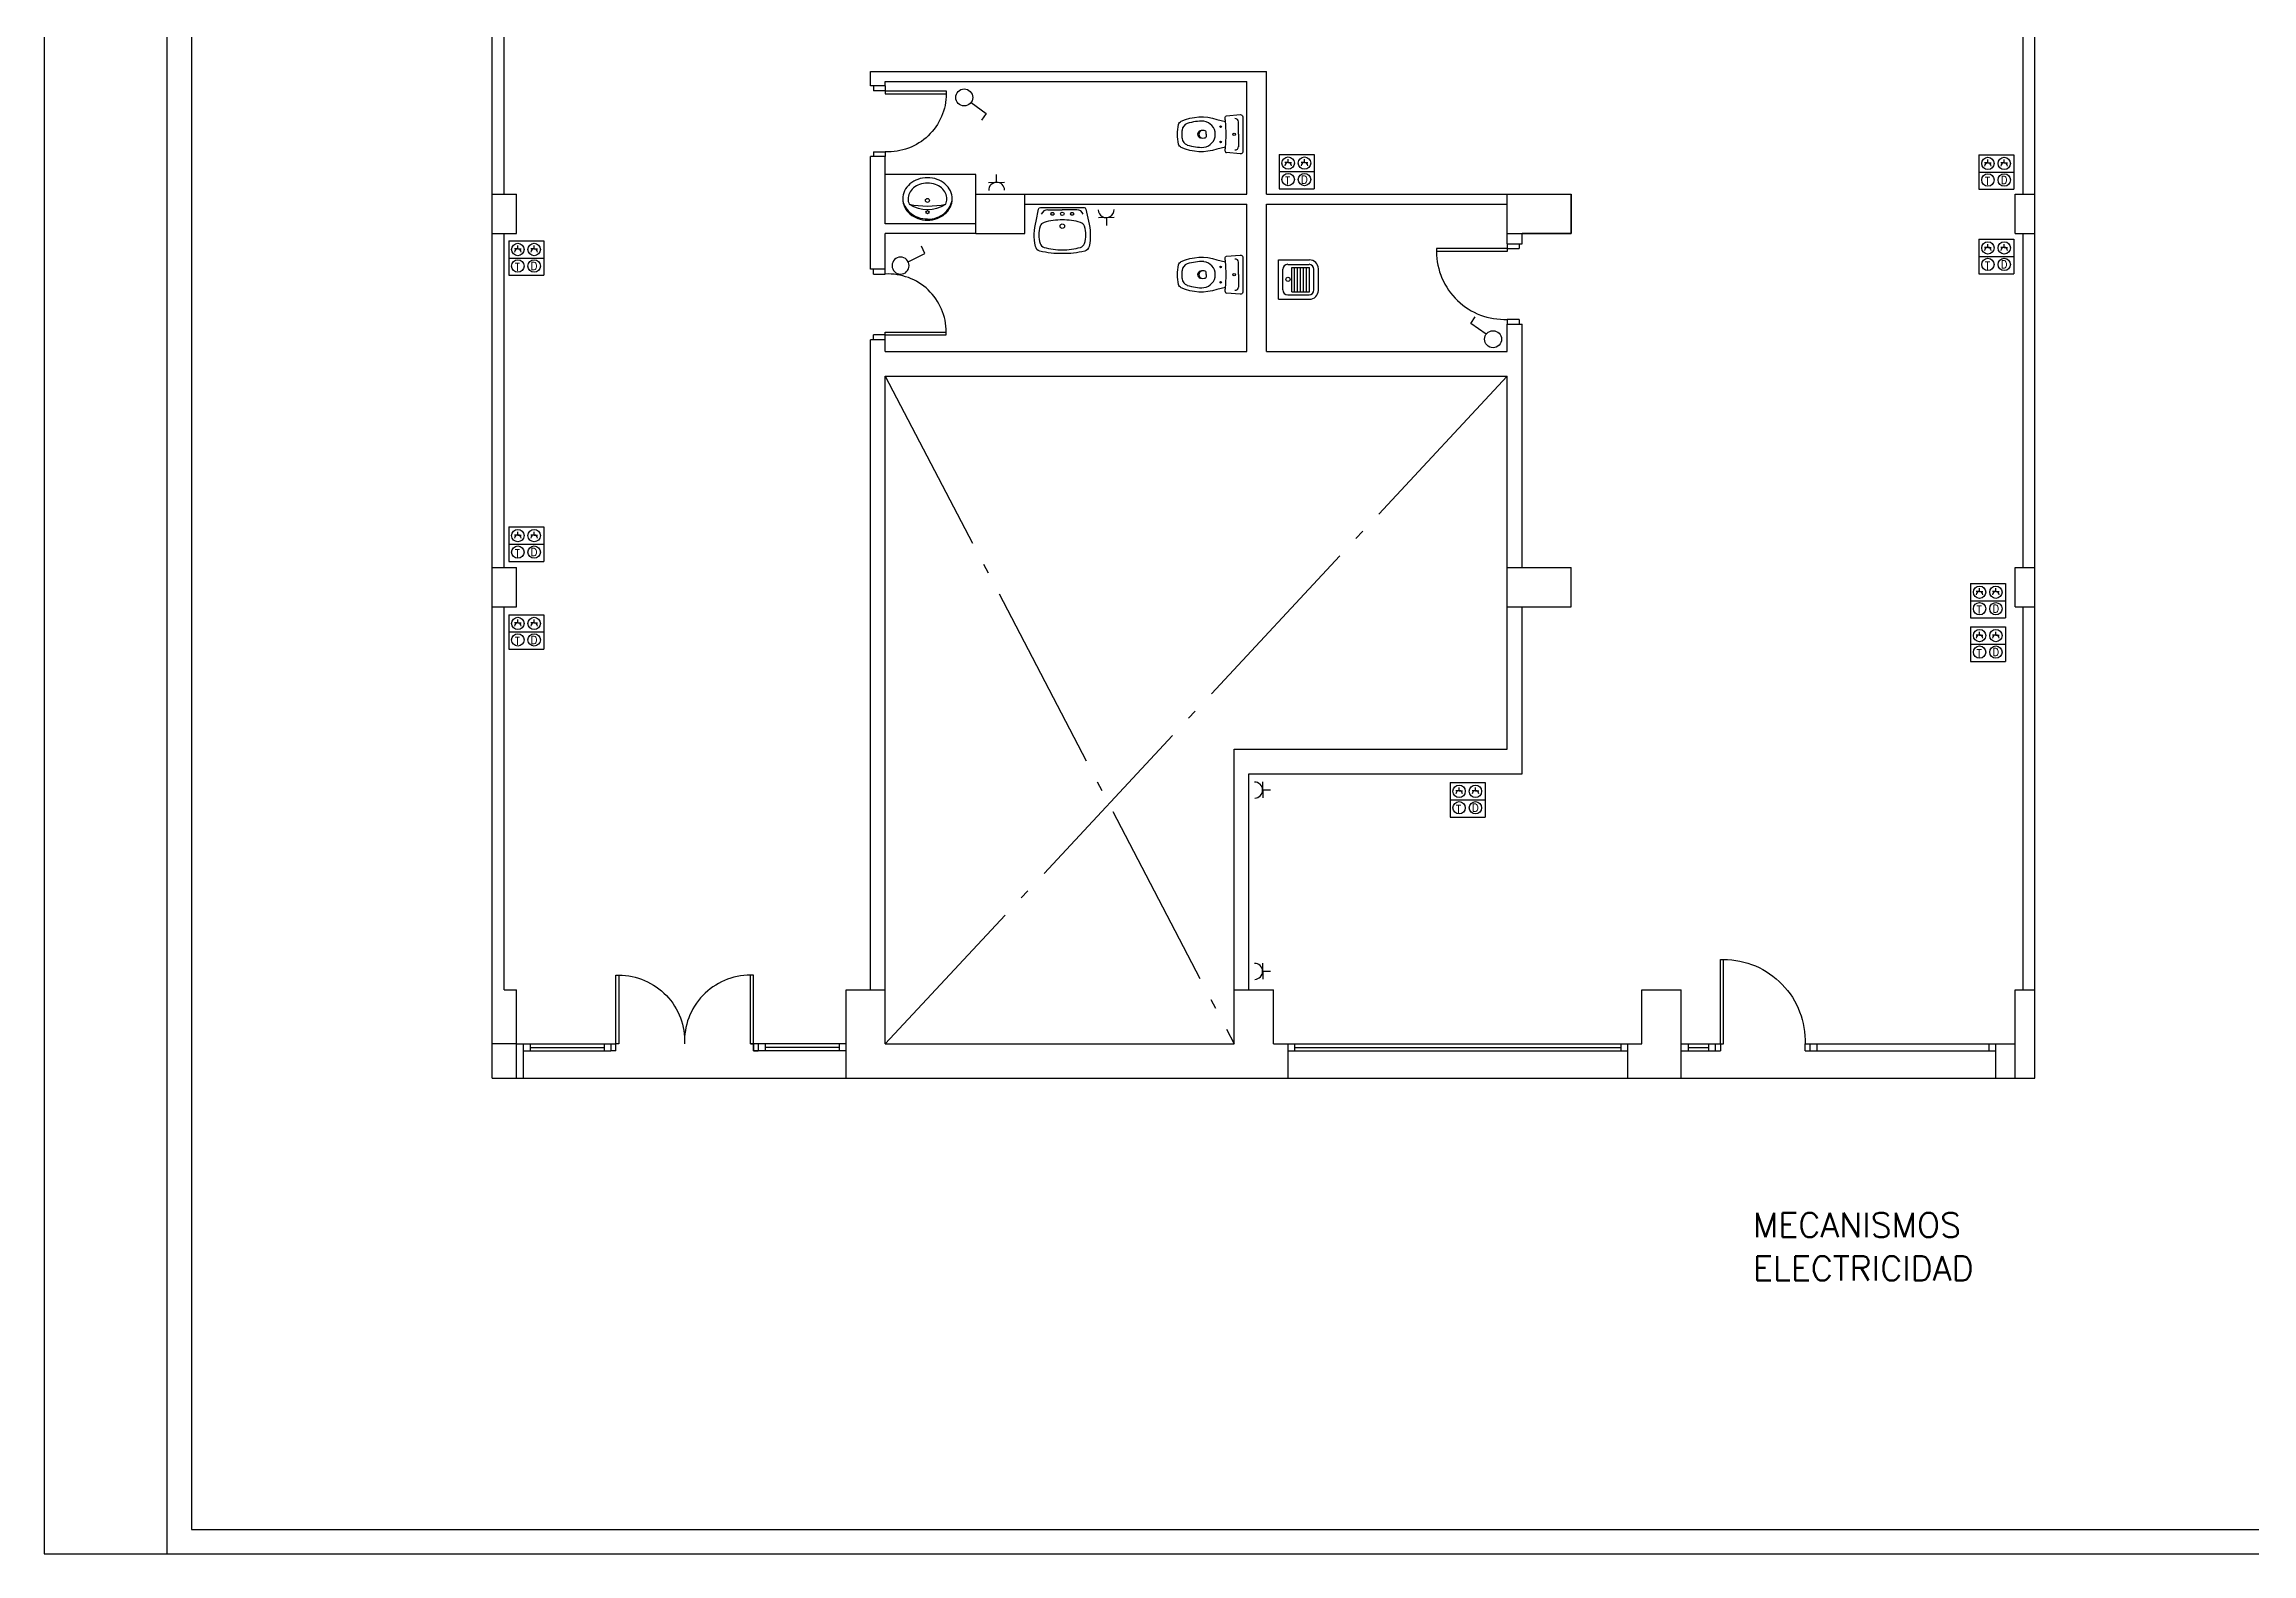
# Model space of a CAD drawing. Extents: x 131 to 495, y 66 to 228.
# Drawn here: x 131.62 to 154.09, y 98.08 to 113.45 of the extents above; entities that cross this region are included whole.
import ezdxf

# ---------------------------------------------------------------- set-up
doc = ezdxf.new("R2010")
doc.units = 0
doc.linetypes.add('ACAD_ISO04W100', pattern=[30.5, 24, -3, 0.5, -3])
doc.linetypes.add('PUNTOS', pattern=[0.25, 0, -0.25])
doc.layers.get('0').update_dxf_attribs({"linetype": 'CONTINUOUS'})
for name, color, linetype in [('2', 7, 'CONTINUOUS'), ('FORMATO', 7, 'CONTINUOUS'), ('MECANISMOS', 2, 'CONTINUOUS'), ('PLANTA', 5, 'CONTINUOUS'), ('SAN', 7, 'CONTINUOUS')]:
    doc.layers.add(name, color=color, linetype=linetype)
doc.styles.add('ROMANS', font='romans')

# ---------------------------------------------------------------- blocks, each defined once
blk = doc.blocks.new('012114')
for p, q in [((0, -0.041), (-0.126, -0.041)), ((0, -0.041), (0.126, -0.041)), ((0, -0.372), (-0.025, -0.372)), ((0, -0.372), (0.025, -0.372))]:
    blk.add_line(p, q)
blk.add_lwpolyline([(0.17, -0.179, 0.006856), (0.131, -0.175), (0.152, -0.264, -0.190618), (0.133, -0.625, -0.225225), (0.1, -0.652, -0.063558), (0, -0.665, -0.063558), (-0.1, -0.652, -0.225225), (-0.133, -0.625, -0.190618), (-0.152, -0.264), (-0.131, -0.175, 0.006856), (-0.17, -0.179, -0.425204), (-0.187, -0.165), (-0.2, -0.024, -0.440217), (-0.179, 0), (0, 0), (0.179, 0, -0.440217), (0.2, -0.024), (0.187, -0.165)], format="xyb")
for centre, radius in [((-0.078, -0.225), 0.008), ((0, -0.087), 0.0125), ((0.078, -0.225), 0.008)]:
    blk.add_circle(centre, radius)
for centre, radius, start, end in [((-0.122, -0.078), 0.0372, 96.0407, 181.7016), ((0, -1.582), 1.413, 90, 95.3323), ((0, -1.582), 1.413, 84.6677, 90), ((0.122, -0.078), 0.0372, 358.2984, 83.9593), ((0.172, -0.164), 0.015, 263.0963, 355.2379), ((0.314, -0.419), 0.447, 176.9791, 198.8669), ((0, -0.412), 0.133, 6.8934, 173.1066), ((0.087, -0.406), 0.125, 168.5881, 191.4119), ((0, -0.408), 0.0386, 195.7788, 344.2212), ((-0.025, -0.382), 0.01, 90, 180), ((0, -0.422), 0.0366, 195.2314, 344.7686), ((0.025, -0.382), 0.01, 0, 90), ((-0.087, -0.406), 0.125, 348.5881, 11.4119), ((-0.314, -0.419), 0.447, 341.1331, 3.0209), ((-0.033, -0.538), 0.08, 198.8669, 263.0722), ((0, -0.268), 0.352, 263.0722, 270), ((0, -0.268), 0.352, 270, 276.9278), ((0.033, -0.538), 0.08, 276.9278, 341.1331)]:
    blk.add_arc(centre, radius, start, end)
blk = doc.blocks.new('012311')
for p, q in [((-0.2, 0), (0.2, 0)), ((-0.2, 0), (-0.2, -0.317)), ((0.2, 0), (0.2, -0.317)), ((-0.155, -0.095), (-0.155, -0.312)), ((-0.126, -0.136), (-0.126, -0.316)), ((-0.126, -0.136), (0.124, -0.136)), ((-0.126, -0.166), (0.124, -0.166)), ((-0.126, -0.196), (0.124, -0.196)), ((-0.105, -0.045), (0.105, -0.045)), ((0.124, -0.136), (0.124, -0.316)), ((0.155, -0.095), (0.155, -0.312)), ((-0.126, -0.226), (0.124, -0.226)), ((-0.126, -0.256), (0.124, -0.256)), ((-0.126, -0.286), (0.124, -0.286)), ((-0.126, -0.316), (0.124, -0.316)), ((-0.11, -0.407), (0.11, -0.407)), ((-0.105, -0.362), (0.105, -0.362))]:
    blk.add_line(p, q)
blk.add_circle((0.003, -0.098), 0.0213)
for centre, radius, start, end in [((-0.105, -0.095), 0.0501, 90, 180), ((0.105, -0.095), 0.0501, 0, 90), ((-0.11, -0.317), 0.0902, 180, 270), ((-0.105, -0.312), 0.0501, 180, 270), ((0.105, -0.312), 0.0501, 270, 0), ((0.11, -0.317), 0.0902, 270, 0)]:
    blk.add_arc(centre, radius, start, end)
blk = doc.blocks.new('012102')
for p in [(-0.148, -0.025), (0.148, -0.025)]:
    blk.add_line(p, (0, -0.025))
blk.add_lwpolyline([(0.221, 0, -0.356176), (0.241, -0.016), (0.266, -0.14, -0.119815), (0.273, -0.396, -0.294219), (0.228, -0.444, -0.064372), (0, -0.47, -0.064372), (-0.228, -0.444, -0.294219), (-0.273, -0.396, -0.119815), (-0.266, -0.14), (-0.241, -0.016, -0.356176), (-0.221, 0), (0, 0)], format="xyb", close=True)
at = {"linetype": 'PUNTOS'}
for centre in [(-0.1, -0.065), (0.1, -0.065)]:
    blk.add_circle(centre, 0.015, dxfattribs=at)
for centre, radius in [((0, -0.19), 0.023), ((0, -0.065), 0.0175)]:
    blk.add_circle(centre, radius)
for centre, radius, start, end in [((0.04, -0.279), 0.28, 161.6517, 198.3483), ((-0.169, -0.21), 0.06, 106.3491, 161.6517), ((-0.151, -0.092), 0.067, 87.0352, 159.0483), ((-0.007, -0.761), 0.634, 89.3416, 106.3491), ((0.007, -0.761), 0.634, 73.6509, 90.6584), ((0.151, -0.092), 0.067, 20.9517, 92.9648), ((0.169, -0.21), 0.06, 18.3483, 73.6509), ((-0.04, -0.279), 0.28, 341.6517, 18.3483), ((-0.169, -0.349), 0.06, 198.3483, 253.6509), ((-0.007, 0.202), 0.634, 253.6509, 270.6584), ((0.007, 0.202), 0.634, 269.3416, 286.3491), ((0.169, -0.349), 0.06, 286.3491, 341.6517)]:
    blk.add_arc(centre, radius, start, end)
blk = doc.blocks.new('012314')
blk.add_lwpolyline([(-0.28, -0.24, 0.113017), (-0.259, -0.33, 0.103369), (-0.198, -0.41, 0.092126), (-0.109, -0.461, 0.085497), (0, -0.48, 0.085497), (0.109, -0.461, 0.092126), (0.198, -0.41, 0.103369), (0.259, -0.33, 0.113017), (0.28, -0.24, 0.113017), (0.259, -0.15, 0.103369), (0.198, -0.07, 0.092126), (0.109, -0.019, 0.085497), (0, 0, 0.085497), (-0.109, -0.019, 0.092126), (-0.198, -0.07, 0.103369), (-0.259, -0.15, 0.113017)], format="xyb", close=True)
for points in [[(-0.22, -0.24, 0.113017), (-0.205, -0.304, 0.103369), (-0.159, -0.364, 0.092126), (-0.089, -0.405, 0.085497), (0, -0.42, 0.085497), (0.089, -0.405, 0.092126), (0.159, -0.364, 0.103369), (0.205, -0.304, 0.113017), (0.22, -0.24, 0.105724), (0.207, -0.18, 0.103369)], [(-0.207, -0.18, 0.105724), (-0.22, -0.24, 0.113017)], [(0, -0.01, 0.085497), (-0.106, -0.028, 0.088222), (-0.188, -0.075, 0.098942)], [(0, -0.01, -0.085497), (0.106, -0.028, -0.088222), (0.188, -0.075, -0.098942)]]:
    blk.add_lwpolyline(points, format="xyb")
for centre, radius in [((0, -0.223), 0.0225), ((0, -0.09), 0.0175)]:
    blk.add_circle(centre, radius)
for centre, radius, start, end in [((-0.029, -0.276), 0.256, 128.4812, 167.4912), ((0, -0.508), 0.388, 57.6961, 122.3039), ((0, -1.187), 1.028, 78.3757, 101.6243), ((0.029, -0.276), 0.256, 12.5088, 51.5188)]:
    blk.add_arc(centre, radius, start, end)
blk = doc.blocks.new('TOMAS')
at = {"layer": 'MECANISMOS', "color": 2}
for p, q in [((0, 0.351), (0.357, 0.351)), ((0, 0.351), (0, 0.001)), ((0.093, 0.269), (0.059, 0.269)), ((0.093, 0.269), (0.093, 0.303)), ((0.093, 0.269), (0.127, 0.269)), ((0.259, 0.269), (0.225, 0.269)), ((0.259, 0.269), (0.259, 0.303)), ((0.259, 0.269), (0.292, 0.269)), ((0.357, 0.351), (0.357, 0.001)), ((0, 0.176), (0.357, 0.176)), ((0, 0.001), (0.357, 0.001))]:
    blk.add_line(p, q, dxfattribs=at)
for centre in [(0.093, 0.263), (0.259, 0.263), (0.093, 0.095), (0.259, 0.095)]:
    blk.add_circle(centre, 0.063, dxfattribs=at)
for centre in [(0.093, 0.236), (0.259, 0.236)]:
    blk.add_arc(centre, 0.0336, 0, 180, dxfattribs=at)
at = {"layer": 'MECANISMOS', "style": 'ROMANS'}
for s, p in [('T', (0.061, 0.045)), ('D', (0.223, 0.056))]:
    blk.add_text(s, height=0.078, dxfattribs=at).set_placement(p)
blk = doc.blocks.new('071105')
for p, q in [((0.054, 0.054), (0.166, 0.165)), ((0.166, 0.165), (0.215, 0.119))]:
    blk.add_line(p, q)
blk.add_circle((0.002, 0.004), 0.072)
blk = doc.blocks.new('1')
for p, q in [((0, 0.12), (0.24, 0.12)), ((0.12, 0.12), (0.12, 0.24))]:
    blk.add_line(p, q)
blk.add_arc((0.12, 0), 0.12, 0, 180)

msp = doc.modelspace()

# ---------------------------------------------------------------- linework, layer by layer
for p, q in [((136.5, 103.274), (137.393, 103.274)), ((136.5, 103.204), (137.393, 103.204)), ((136.57, 103.274), (136.57, 103.204)), ((136.57, 103.239), (137.323, 103.239)), ((137.323, 103.274), (137.323, 103.204)), ((137.393, 103.274), (137.393, 103.204)), ((137.443, 103.204), (137.393, 103.204)), ((137.443, 103.204), (137.443, 103.274)), ((138.843, 103.204), (138.843, 103.274)), ((138.843, 103.204), (138.893, 103.204)), ((138.893, 103.274), (138.893, 103.204)), ((139.786, 103.274), (138.893, 103.274)), ((139.786, 103.204), (138.893, 103.204)), ((138.963, 103.274), (138.963, 103.204)), ((139.716, 103.239), (138.963, 103.239)), ((139.716, 103.274), (139.716, 103.204)), ((144.281, 103.274), (147.741, 103.274)), ((144.281, 103.204), (147.741, 103.204)), ((144.351, 103.274), (144.351, 103.204)), ((144.351, 103.239), (147.671, 103.239)), ((147.671, 103.274), (147.671, 103.204)), ((148.286, 103.274), (148.636, 103.274)), ((148.286, 103.274), (148.636, 103.274)), ((148.286, 103.204), (148.636, 103.204)), ((148.356, 103.274), (148.356, 103.204)), ((148.356, 103.239), (148.566, 103.239)), ((148.566, 103.204), (148.566, 103.274)), ((148.636, 103.204), (148.636, 103.274)), ((148.636, 103.204), (148.636, 103.204)), ((149.596, 103.274), (151.486, 103.274)), ((149.596, 103.274), (149.596, 103.204)), ((149.596, 103.204), (151.486, 103.204)), ((149.666, 103.274), (149.666, 103.204)), ((151.416, 103.274), (151.416, 103.204)), ((136.5, 102.924), (139.786, 102.924)), ((144.281, 102.924), (147.741, 102.924)), ((148.286, 102.924), (151.486, 102.924))]:
    msp.add_line(p, q)
at = {"layer": '2'}
for p, q in [((140.066, 113.028), (140.066, 112.978)), ((140.186, 112.978), (140.066, 112.978)), ((140.186, 112.978), (140.186, 112.948)), ((140.186, 112.948), (140.806, 112.948)), ((140.066, 112.358), (140.186, 112.358)), ((140.066, 112.358), (140.066, 112.308)), ((146.516, 111.341), (145.796, 111.341)), ((146.516, 111.371), (146.636, 111.371)), ((146.516, 111.371), (146.516, 111.341)), ((146.636, 111.421), (146.636, 111.371)), ((140.066, 111.112), (140.066, 111.162)), ((140.066, 111.112), (140.186, 111.112)), ((146.636, 110.651), (146.516, 110.651)), ((146.636, 110.651), (146.636, 110.601)), ((140.186, 110.492), (140.066, 110.492)), ((140.066, 110.442), (140.066, 110.492)), ((140.186, 110.492), (140.186, 110.522)), ((140.186, 110.522), (140.806, 110.522)), ((148.716, 103.274), (148.716, 104.134)), ((137.473, 103.974), (137.473, 103.274)), ((138.813, 103.274), (138.813, 103.974)), ((137.473, 103.274), (137.443, 103.274)), ((138.813, 103.274), (138.843, 103.274)), ((138.843, 103.274), (138.813, 103.274)), ((138.843, 103.274), (138.843, 103.204)), ((138.893, 103.204), (138.843, 103.204)), ((148.636, 103.204), (148.686, 103.204)), ((148.686, 103.274), (148.716, 103.274)), ((148.686, 103.274), (148.686, 103.204)), ((149.546, 103.204), (149.546, 103.274)), ((149.546, 103.204), (149.596, 103.204))]:
    msp.add_line(p, q, dxfattribs=at)
for points in [[(140.186, 113.028), (140.186, 112.978), (140.806, 112.978), (140.806, 112.948, -0.42881), (140.186, 112.358), (140.186, 112.308)], [(146.516, 111.421), (146.516, 111.371), (145.796, 111.371), (145.796, 111.341, 0.426731), (146.516, 110.651), (146.516, 110.601)], [(140.186, 110.442), (140.186, 110.492), (140.806, 110.492), (140.806, 110.522, 0.42881), (140.186, 111.112), (140.186, 111.162)], [(148.636, 103.274), (148.686, 103.274), (148.686, 104.134), (148.716, 104.134, -0.42465), (149.546, 103.274), (149.596, 103.274)], [(137.393, 103.274), (137.443, 103.274), (137.443, 103.974), (137.473, 103.974, -0.427098), (138.143, 103.274)], [(138.893, 103.274), (138.843, 103.274), (138.843, 103.974), (138.813, 103.974, 0.427098), (138.143, 103.274)]]:
    msp.add_lwpolyline(points, format="xyb", dxfattribs=at)
at = {"layer": 'FORMATO', "color": 4}
for p, q in [((131.625, 127.782), (131.625, 98.082)), ((132.875, 127.782), (132.875, 98.082)), ((131.625, 98.082), (180.307, 98.082))]:
    msp.add_line(p, q, dxfattribs=at)
at = {"layer": 'FORMATO', "color": 6}
for p, q in [((133.125, 127.532), (133.125, 98.332)), ((133.125, 98.332), (180.057, 98.332))]:
    msp.add_line(p, q, dxfattribs=at)
at = {"layer": 'PLANTA'}
for p, q in [((136.186, 102.924), (136.186, 123.624)), ((151.886, 102.924), (151.886, 123.624)), ((136.306, 111.924), (136.306, 117.124)), ((151.766, 111.924), (151.766, 117.124)), ((140.036, 113.174), (144.066, 113.174)), ((140.036, 113.028), (140.036, 113.174)), ((140.186, 113.028), (140.036, 113.028)), ((140.186, 113.074), (143.866, 113.074)), ((140.186, 113.028), (140.186, 113.074)), ((143.866, 111.924), (143.866, 113.074)), ((144.066, 111.924), (144.066, 113.174)), ((140.186, 112.308), (140.036, 112.308)), ((140.036, 111.162), (140.036, 112.308)), ((140.186, 111.624), (140.186, 112.308)), ((141.606, 111.924), (143.866, 111.924)), ((144.066, 111.924), (146.636, 111.924)), ((146.516, 111.524), (146.516, 111.924)), ((146.516, 111.924), (147.166, 111.924)), ((147.166, 111.924), (147.166, 111.524)), ((141.606, 111.824), (143.866, 111.824)), ((143.866, 110.324), (143.866, 111.824)), ((144.066, 110.324), (144.066, 111.824)), ((144.066, 111.824), (146.516, 111.824)), ((144.066, 111.824), (146.516, 111.824)), ((136.306, 108.124), (136.306, 111.524)), ((141.106, 111.624), (140.186, 111.624)), ((140.186, 111.162), (140.186, 111.524)), ((141.106, 111.524), (140.186, 111.524)), ((146.516, 111.524), (147.166, 111.524)), ((146.516, 111.421), (146.516, 111.524)), ((147.166, 111.524), (146.666, 111.524)), ((146.666, 111.421), (146.666, 111.524)), ((151.766, 108.124), (151.766, 111.524)), ((146.516, 111.421), (146.666, 111.421)), ((140.186, 111.162), (140.036, 111.162)), ((146.516, 110.601), (146.666, 110.601)), ((146.516, 110.324), (146.516, 110.601)), ((146.666, 108.124), (146.666, 110.601)), ((140.036, 110.074), (140.036, 110.442)), ((140.186, 110.442), (140.036, 110.442)), ((140.186, 110.324), (140.186, 110.442)), ((140.186, 110.324), (143.866, 110.324)), ((144.066, 110.324), (146.516, 110.324)), ((140.036, 103.824), (140.036, 110.074)), ((140.186, 110.074), (146.516, 110.074)), ((140.186, 103.274), (140.186, 110.074)), ((146.516, 106.274), (146.516, 110.074)), ((136.306, 103.824), (136.306, 107.724)), ((146.666, 106.024), (146.666, 107.724)), ((151.766, 103.824), (151.766, 107.724)), ((143.736, 103.274), (143.736, 106.274)), ((143.736, 106.274), (146.516, 106.274)), ((143.886, 103.824), (143.886, 106.024)), ((143.886, 106.024), (146.666, 106.024)), ((136.306, 103.824), (136.431, 103.824)), ((136.431, 103.274), (136.431, 103.824)), ((139.786, 103.824), (140.186, 103.824)), ((139.786, 102.924), (139.786, 103.824)), ((143.736, 103.824), (144.136, 103.824)), ((144.136, 103.274), (144.136, 103.824)), ((147.886, 103.824), (148.286, 103.824)), ((147.886, 103.274), (147.886, 103.824)), ((148.286, 102.924), (148.286, 103.824)), ((151.686, 103.824), (151.886, 103.824)), ((151.686, 103.274), (151.686, 103.824)), ((136.431, 103.274), (136.5, 103.274)), ((136.5, 103.274), (136.5, 102.924)), ((140.186, 103.274), (143.736, 103.274)), ((144.136, 103.274), (144.281, 103.274)), ((144.281, 103.274), (144.281, 102.924)), ((147.741, 103.274), (147.741, 102.924)), ((147.741, 103.274), (147.886, 103.274)), ((151.486, 103.274), (151.486, 102.924)), ((151.486, 103.274), (151.686, 103.274)), ((136.186, 102.924), (136.5, 102.924)), ((139.786, 102.924), (144.281, 102.924)), ((147.741, 102.924), (148.286, 102.924)), ((151.486, 102.924), (151.886, 102.924))]:
    msp.add_line(p, q, dxfattribs=at)
at = {"layer": 'PLANTA', "color": 1}
for p, q in [((136.186, 111.924), (136.431, 111.924)), ((136.431, 111.524), (136.431, 111.924)), ((141.106, 111.924), (141.606, 111.924)), ((141.106, 111.524), (141.106, 111.924)), ((141.606, 111.524), (141.606, 111.924)), ((146.666, 111.924), (147.166, 111.924)), ((147.166, 111.524), (147.166, 111.924)), ((151.686, 111.924), (151.886, 111.924)), ((151.686, 111.524), (151.686, 111.924)), ((136.186, 111.524), (136.431, 111.524)), ((141.106, 111.524), (141.606, 111.524)), ((151.686, 111.524), (151.886, 111.524)), ((136.186, 108.124), (136.431, 108.124)), ((136.431, 107.724), (136.431, 108.124)), ((146.516, 108.124), (147.166, 108.124)), ((147.166, 107.724), (147.166, 108.124)), ((151.686, 108.124), (151.886, 108.124)), ((151.686, 107.724), (151.686, 108.124)), ((136.186, 107.724), (136.431, 107.724)), ((146.516, 107.724), (147.166, 107.724)), ((151.686, 107.724), (151.886, 107.724)), ((136.431, 103.274), (136.186, 103.274)), ((136.431, 102.924), (136.431, 103.274)), ((151.686, 102.924), (151.686, 103.274))]:
    msp.add_line(p, q, dxfattribs=at)
at = {"layer": 'PLANTA', "color": 4, "linetype": 'ACAD_ISO04W100', "ltscale": 0.08}
for p, q in [((140.186, 110.074), (143.736, 103.274)), ((146.516, 110.074), (140.186, 103.274))]:
    msp.add_line(p, q, dxfattribs=at)
at = {"layer": 'SAN'}
for p, q in [((141.106, 112.124), (140.186, 112.124)), ((141.106, 111.924), (141.106, 112.124))]:
    msp.add_line(p, q, dxfattribs=at)

# ---------------------------------------------------------------- block references
at = {"layer": 'MECANISMOS'}
for name, p, xscale, yscale, zscale, rotation in [('071105', (140.984, 112.912), 1.2, 1.2, 1.2, 279.1287394080756), ('1', (141.238, 111.963), 0.6768761999999998, 0.6768761999999998, 0.6768761999999998, 1.092871594020099), ('1', (142.515, 111.77), 0.6768761999999998, 0.6768761999999998, 0.6768761999999998, 181.0928715940201), ('071105', (140.336, 111.197), -1.2, 1.2, 1.2, 251.3590344786003), ('071105', (146.376, 110.447), 1.2, 1.2, 1.2, 100.2871151511734), ('1', (143.943, 105.94), 0.6768761999999998, 0.6768761999999998, 0.6768761999999998, 271.0928715940201), ('1', (143.943, 104.094), 0.6768761999999998, 0.6768761999999998, 0.6768761999999998, 271.0928715940201)]:
    msp.add_blockref(name, p, dxfattribs=dict(at, xscale=xscale, yscale=yscale, zscale=zscale, rotation=rotation))
for p in [(144.193, 111.979), (151.315, 111.975), (136.353, 111.099), (151.315, 111.115), (136.353, 108.186), (151.23, 107.61), (136.353, 107.292), (151.23, 107.168), (145.933, 105.583)]:
    msp.add_blockref('TOMAS', p, dxfattribs=at)
at = {"layer": 'SAN'}
for name, p, rotation in [('012114', (143.823, 112.535), 270), ('012114', (143.823, 111.106), 270), ('012311', (144.186, 111.056), 90)]:
    msp.add_blockref(name, p, dxfattribs=dict(at, rotation=rotation))
at = {"layer": 'SAN', "xscale": 0.9, "yscale": 0.9, "zscale": 0.9, "rotation": 180}
msp.add_blockref('012314', (140.615, 111.661), dxfattribs=at)
at = {"layer": 'SAN'}
msp.add_blockref('012102', (141.987, 111.79), dxfattribs=at)

# ---------------------------------------------------------------- texts
at = {"layer": 'PLANTA', "color": 6, "style": 'ROMANS'}
for s, p in [('MECANISMOS', (149.017, 101.306)), ('ELECTRICIDAD', (149.017, 100.864))]:
    msp.add_text(s, height=0.2496, dxfattribs=at).set_placement(p)

doc.saveas('drawing.dxf')
